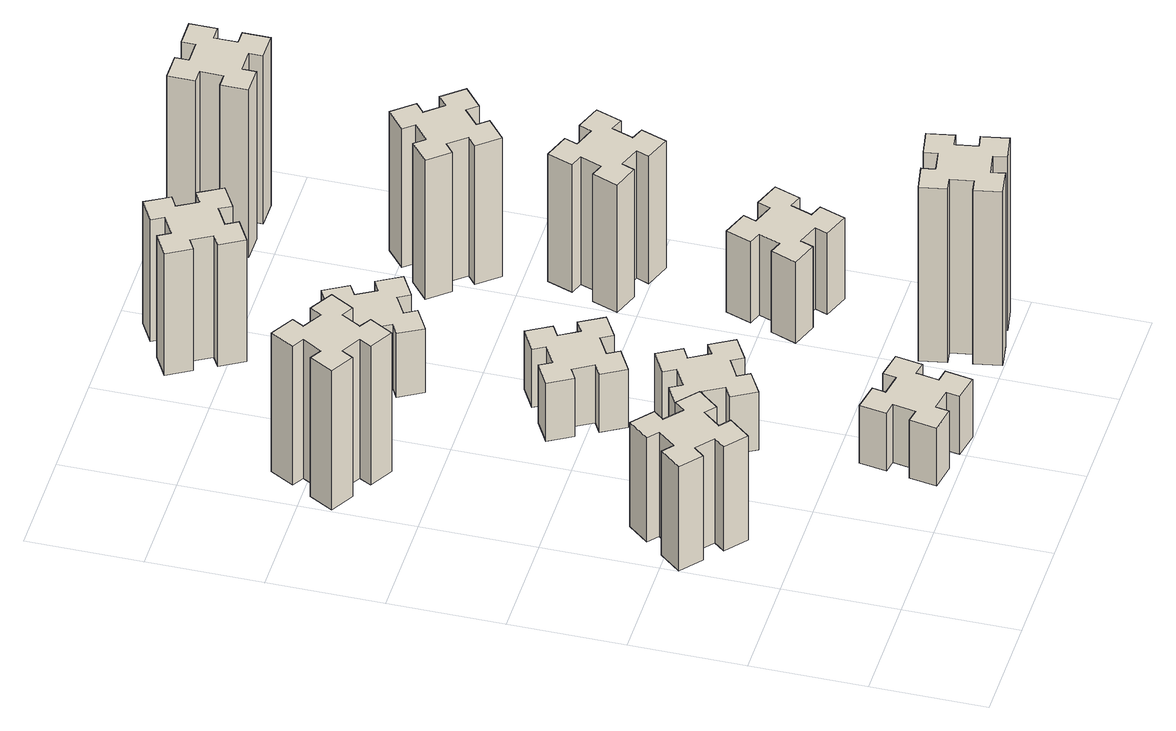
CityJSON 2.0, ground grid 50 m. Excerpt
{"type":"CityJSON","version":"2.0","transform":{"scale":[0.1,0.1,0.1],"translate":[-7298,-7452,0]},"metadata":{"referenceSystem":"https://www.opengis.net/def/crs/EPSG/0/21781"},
"CityObjects":{
"building1":{"type":"Building","attributes":{"class":"1000","function":"1000","usage":"1000","yearOfConstruction":2016,"roofType":"1000","measuredHeight":54,"storeysAboveGround":30,"storeysBelowGround":0},"geometry":[{"type":"Solid","lod":"1","boundaries":[[[[0,1,2,3,4,5,6,7,8,9,10,11,12,13,14,15,16,17,18,19]],[[17,16,20,21]],[[16,15,22,20]],[[15,14,23,22]],[[14,13,24,23]],[[13,12,25,24]],[[12,11,26,25]],[[11,10,27,26]],[[10,9,28,27]],[[9,8,29,28]],[[8,7,30,29]],[[7,6,31,30]],[[6,5,32,31]],[[5,4,33,32]],[[4,3,34,33]],[[3,2,35,34]],[[2,1,36,35]],[[1,0,37,36]],[[0,19,38,37]],[[19,18,39,38]],[[18,17,21,39]],[[24,25,26,27,28,29,30,31,32,33,34,35,36,37,38,39,21,20,22,23]]]]}]},
"building2":{"type":"Building","attributes":{"class":"1000","function":"1000","usage":"1000","yearOfConstruction":2016,"roofType":"1000","measuredHeight":72,"storeysAboveGround":30,"storeysBelowGround":0},"geometry":[{"type":"Solid","lod":"1","boundaries":[[[[40,41,42,43,44,45,46,47,48,49,50,51,52,53,54,55,56,57,58,59]],[[57,56,60,61]],[[56,55,62,60]],[[55,54,63,62]],[[54,53,64,63]],[[53,52,65,64]],[[52,51,66,65]],[[51,50,67,66]],[[50,49,68,67]],[[49,48,69,68]],[[48,47,70,69]],[[47,46,71,70]],[[46,45,72,71]],[[45,44,73,72]],[[44,43,74,73]],[[43,42,75,74]],[[42,41,76,75]],[[41,40,77,76]],[[40,59,78,77]],[[59,58,79,78]],[[58,57,61,79]],[[64,65,66,67,68,69,70,71,72,73,74,75,76,77,78,79,61,60,62,63]]]]}]},
"building3":{"type":"Building","attributes":{"class":"1000","function":"1000","usage":"1000","yearOfConstruction":2016,"roofType":"1000","measuredHeight":30,"storeysAboveGround":30,"storeysBelowGround":0},"geometry":[{"type":"Solid","lod":"1","boundaries":[[[[80,81,82,83,84,85,86,87,88,89,90,91,92,93,94,95,96,97,98,99]],[[97,96,100,101]],[[96,95,102,100]],[[95,94,103,102]],[[94,93,104,103]],[[93,92,105,104]],[[92,91,106,105]],[[91,90,107,106]],[[90,89,108,107]],[[89,88,109,108]],[[88,87,110,109]],[[87,86,111,110]],[[86,85,112,111]],[[85,84,113,112]],[[84,83,114,113]],[[83,82,115,114]],[[82,81,116,115]],[[81,80,117,116]],[[80,99,118,117]],[[99,98,119,118]],[[98,97,101,119]],[[104,105,106,107,108,109,110,111,112,113,114,115,116,117,118,119,101,100,102,103]]]]}]},
"building4":{"type":"Building","attributes":{"class":"1000","function":"1000","usage":"1000","yearOfConstruction":2016,"roofType":"1000","measuredHeight":30,"storeysAboveGround":30,"storeysBelowGround":0},"geometry":[{"type":"Solid","lod":"1","boundaries":[[[[120,121,122,123,124,125,126,127,128,129,130,131,132,133,134,135,136,137,138,139]],[[137,136,140,141]],[[136,135,142,140]],[[135,134,143,142]],[[134,133,144,143]],[[133,132,145,144]],[[132,131,146,145]],[[131,130,147,146]],[[130,129,148,147]],[[129,128,149,148]],[[128,127,150,149]],[[127,126,151,150]],[[126,125,152,151]],[[125,124,153,152]],[[124,123,154,153]],[[123,122,155,154]],[[122,121,156,155]],[[121,120,157,156]],[[120,139,158,157]],[[139,138,159,158]],[[138,137,141,159]],[[144,145,146,147,148,149,150,151,152,153,154,155,156,157,158,159,141,140,142,143]]]]}]},
"building5":{"type":"Building","attributes":{"class":"1000","function":"1000","usage":"1000","yearOfConstruction":2016,"roofType":"1000","measuredHeight":30,"storeysAboveGround":30,"storeysBelowGround":0},"geometry":[{"type":"Solid","lod":"1","boundaries":[[[[160,161,162,163,164,165,166,167,168,169,170,171,172,173,174,175,176,177,178,179]],[[177,176,180,181]],[[176,175,182,180]],[[175,174,183,182]],[[174,173,184,183]],[[173,172,185,184]],[[172,171,186,185]],[[171,170,187,186]],[[170,169,188,187]],[[169,168,189,188]],[[168,167,190,189]],[[167,166,191,190]],[[166,165,192,191]],[[165,164,193,192]],[[164,163,194,193]],[[163,162,195,194]],[[162,161,196,195]],[[161,160,197,196]],[[160,179,198,197]],[[179,178,199,198]],[[178,177,181,199]],[[184,185,186,187,188,189,190,191,192,193,194,195,196,197,198,199,181,180,182,183]]]]}]},
"building6":{"type":"Building","attributes":{"class":"1000","function":"1000","usage":"1000","yearOfConstruction":2016,"roofType":"1000","measuredHeight":33,"storeysAboveGround":30,"storeysBelowGround":0},"geometry":[{"type":"Solid","lod":"1","boundaries":[[[[200,201,202,203,204,205,206,207,208,209,210,211,212,213,214,215,216,217,218,219]],[[217,216,220,221]],[[216,215,222,220]],[[215,214,223,222]],[[214,213,224,223]],[[213,212,225,224]],[[212,211,226,225]],[[211,210,227,226]],[[210,209,228,227]],[[209,208,229,228]],[[208,207,230,229]],[[207,206,231,230]],[[206,205,232,231]],[[205,204,233,232]],[[204,203,234,233]],[[203,202,235,234]],[[202,201,236,235]],[[201,200,237,236]],[[200,219,238,237]],[[219,218,239,238]],[[218,217,221,239]],[[224,225,226,227,228,229,230,231,232,233,234,235,236,237,238,239,221,220,222,223]]]]}]},
"building7":{"type":"Building","attributes":{"class":"1000","function":"1000","usage":"1000","yearOfConstruction":2016,"roofType":"1000","measuredHeight":90,"storeysAboveGround":30,"storeysBelowGround":0},"geometry":[{"type":"Solid","lod":"1","boundaries":[[[[240,241,242,243,244,245,246,247,248,249,250,251,252,253,254,255,256,257,258,259]],[[257,256,260,261]],[[256,255,262,260]],[[255,254,263,262]],[[254,253,264,263]],[[253,252,265,264]],[[252,251,266,265]],[[251,250,267,266]],[[250,249,268,267]],[[249,248,269,268]],[[248,247,270,269]],[[247,246,271,270]],[[246,245,272,271]],[[245,244,273,272]],[[244,243,274,273]],[[243,242,275,274]],[[242,241,276,275]],[[241,240,277,276]],[[240,259,278,277]],[[259,258,279,278]],[[258,257,261,279]],[[264,265,266,267,268,269,270,271,272,273,274,275,276,277,278,279,261,260,262,263]]]]}]},
"building8":{"type":"Building","attributes":{"class":"1000","function":"1000","usage":"1000","yearOfConstruction":2016,"roofType":"1000","measuredHeight":63,"storeysAboveGround":30,"storeysBelowGround":0},"geometry":[{"type":"Solid","lod":"1","boundaries":[[[[280,281,282,283,284,285,286,287,288,289,290,291,292,293,294,295,296,297,298,299]],[[297,296,300,301]],[[296,295,302,300]],[[295,294,303,302]],[[294,293,304,303]],[[293,292,305,304]],[[292,291,306,305]],[[291,290,307,306]],[[290,289,308,307]],[[289,288,309,308]],[[288,287,310,309]],[[287,286,311,310]],[[286,285,312,311]],[[285,284,313,312]],[[284,283,314,313]],[[283,282,315,314]],[[282,281,316,315]],[[281,280,317,316]],[[280,299,318,317]],[[299,298,319,318]],[[298,297,301,319]],[[304,305,306,307,308,309,310,311,312,313,314,315,316,317,318,319,301,300,302,303]]]]}]},
"building9":{"type":"Building","attributes":{"class":"1000","function":"1000","usage":"1000","yearOfConstruction":2016,"roofType":"1000","measuredHeight":42,"storeysAboveGround":30,"storeysBelowGround":0},"geometry":[{"type":"Solid","lod":"1","boundaries":[[[[320,321,322,323,324,325,326,327,328,329,330,331,332,333,334,335,336,337,338,339]],[[337,336,340,341]],[[336,335,342,340]],[[335,334,343,342]],[[334,333,344,343]],[[333,332,345,344]],[[332,331,346,345]],[[331,330,347,346]],[[330,329,348,347]],[[329,328,349,348]],[[328,327,350,349]],[[327,326,351,350]],[[326,325,352,351]],[[325,324,353,352]],[[324,323,354,353]],[[323,322,355,354]],[[322,321,356,355]],[[321,320,357,356]],[[320,339,358,357]],[[339,338,359,358]],[[338,337,341,359]],[[344,345,346,347,348,349,350,351,352,353,354,355,356,357,358,359,341,340,342,343]]]]}]},
"building10":{"type":"Building","attributes":{"class":"1000","function":"1000","usage":"1000","yearOfConstruction":2016,"roofType":"1000","measuredHeight":66,"storeysAboveGround":30,"storeysBelowGround":0},"geometry":[{"type":"Solid","lod":"1","boundaries":[[[[360,361,362,363,364,365,366,367,368,369,370,371,372,373,374,375,376,377,378,379]],[[377,376,380,381]],[[376,375,382,380]],[[375,374,383,382]],[[374,373,384,383]],[[373,372,385,384]],[[372,371,386,385]],[[371,370,387,386]],[[370,369,388,387]],[[369,368,389,388]],[[368,367,390,389]],[[367,366,391,390]],[[366,365,392,391]],[[365,364,393,392]],[[364,363,394,393]],[[363,362,395,394]],[[362,361,396,395]],[[361,360,397,396]],[[360,379,398,397]],[[379,378,399,398]],[[378,377,381,399]],[[384,385,386,387,388,389,390,391,392,393,394,395,396,397,398,399,381,380,382,383]]]]}]},
"building11":{"type":"Building","attributes":{"class":"1000","function":"1000","usage":"1000","yearOfConstruction":2016,"roofType":"1000","measuredHeight":72,"storeysAboveGround":30,"storeysBelowGround":0},"geometry":[{"type":"Solid","lod":"1","boundaries":[[[[400,401,402,403,404,405,406,407,408,409,410,411,412,413,414,415,416,417,418,419]],[[417,416,420,421]],[[416,415,422,420]],[[415,414,423,422]],[[414,413,424,423]],[[413,412,425,424]],[[412,411,426,425]],[[411,410,427,426]],[[410,409,428,427]],[[409,408,429,428]],[[408,407,430,429]],[[407,406,431,430]],[[406,405,432,431]],[[405,404,433,432]],[[404,403,434,433]],[[403,402,435,434]],[[402,401,436,435]],[[401,400,437,436]],[[400,419,438,437]],[[419,418,439,438]],[[418,417,421,439]],[[424,425,426,427,428,429,430,431,432,433,434,435,436,437,438,439,421,420,422,423]]]]}]},
"building12":{"type":"Building","attributes":{"class":"1000","function":"1000","usage":"1000","yearOfConstruction":2016,"roofType":"1000","measuredHeight":87,"storeysAboveGround":30,"storeysBelowGround":0},"geometry":[{"type":"Solid","lod":"1","boundaries":[[[[440,441,442,443,444,445,446,447,448,449,450,451,452,453,454,455,456,457,458,459]],[[457,456,460,461]],[[456,455,462,460]],[[455,454,463,462]],[[454,453,464,463]],[[453,452,465,464]],[[452,451,466,465]],[[451,450,467,466]],[[450,449,468,467]],[[449,448,469,468]],[[448,447,470,469]],[[447,446,471,470]],[[446,445,472,471]],[[445,444,473,472]],[[444,443,474,473]],[[443,442,475,474]],[[442,441,476,475]],[[441,440,477,476]],[[440,459,478,477]],[[459,458,479,478]],[[458,457,461,479]],[[464,465,466,467,468,469,470,471,472,473,474,475,476,477,478,479,461,460,462,463]]]]}]}
},
"vertices":[
[193,1054,0],[129,978,0],[83,1016,0],[6,924,0],[98,847,0],[136,893,0],[213,829,0],[174,783,0],[266,706,0],[343,798,0],[297,836,0],[362,913,0],[408,874,0],[485,966,0],[393,1043,0],[354,997,0],[278,1062,0],[316,1108,0],[224,1185,0],[147,1093,0],[278,1062,540],[316,1108,540],[354,997,540],[393,1043,540],[485,966,540],[408,874,540],[362,913,540],[297,836,540],[343,798,540],[266,706,540],[174,783,540],[213,829,540],[136,893,540],[98,847,540],[6,924,540],[83,1016,540],[129,978,540],[193,1054,540],[147,1093,540],[224,1185,540],
[316,2327,0],[366,2414,0],[418,2384,0],[478,2488,0],[374,2548,0],[344,2496,0],[257,2546,0],[287,2598,0],[183,2658,0],[123,2554,0],[175,2524,0],[125,2437,0],[73,2467,0],[13,2363,0],[117,2303,0],[147,2355,0],[234,2305,0],[204,2253,0],[308,2193,0],[368,2297,0],[234,2305,720],[204,2253,720],[147,2355,720],[117,2303,720],[13,2363,720],[73,2467,720],[125,2437,720],[175,2524,720],[123,2554,720],[183,2658,720],[287,2598,720],[257,2546,720],[344,2496,720],[374,2548,720],[478,2488,720],[418,2384,720],[366,2414,720],[316,2327,720],[368,2297,720],[308,2193,720],
[886,274,0],[868,175,0],[809,186,0],[788,67,0],[907,47,0],[917,106,0],[1015,88,0],[1005,29,0],[1123,8,0],[1144,127,0],[1085,137,0],[1102,235,0],[1161,225,0],[1182,343,0],[1064,364,0],[1054,305,0],[955,322,0],[966,381,0],[847,402,0],[827,284,0],[955,322,300],[966,381,300],[1054,305,300],[1064,364,300],[1182,343,300],[1161,225,300],[1102,235,300],[1085,137,300],[1144,127,300],[1123,8,300],[1005,29,300],[1015,88,300],[917,106,300],[907,47,300],[788,67,300],[809,186,300],[868,175,300],[886,274,300],[827,284,300],[847,402,300],
[897,925,0],[984,975,0],[1014,923,0],[1118,983,0],[1058,1087,0],[1006,1057,0],[956,1144,0],[1008,1174,0],[948,1278,0],[844,1218,0],[874,1166,0],[787,1116,0],[757,1168,0],[653,1108,0],[713,1004,0],[765,1034,0],[815,947,0],[763,917,0],[823,813,0],[927,873,0],[815,947,300],[763,917,300],[765,1034,300],[713,1004,300],[653,1108,300],[757,1168,300],[787,1116,300],[874,1166,300],[844,1218,300],[948,1278,300],[1008,1174,300],[956,1144,300],[1006,1057,300],[1058,1087,300],[1118,983,300],[1014,923,300],[984,975,300],[897,925,300],[927,873,300],[823,813,300],
[765,1574,0],[815,1487,0],[763,1457,0],[823,1353,0],[927,1413,0],[897,1465,0],[984,1515,0],[1014,1463,0],[1118,1523,0],[1058,1627,0],[1006,1597,0],[956,1684,0],[1008,1714,0],[948,1818,0],[844,1758,0],[874,1706,0],[787,1656,0],[757,1708,0],[653,1648,0],[713,1544,0],[787,1656,300],[757,1708,300],[874,1706,300],[844,1758,300],[948,1818,300],[1008,1714,300],[956,1684,300],[1006,1597,300],[1058,1627,300],[1118,1523,300],[1014,1463,300],[984,1515,300],[897,1465,300],[927,1413,300],[823,1353,300],[763,1457,300],[815,1487,300],[765,1574,300],[713,1544,300],[653,1648,300],
[765,2414,0],[815,2327,0],[763,2297,0],[823,2193,0],[927,2253,0],[897,2305,0],[984,2355,0],[1014,2303,0],[1118,2363,0],[1058,2467,0],[1006,2437,0],[956,2524,0],[1008,2554,0],[948,2658,0],[844,2598,0],[874,2546,0],[787,2496,0],[757,2548,0],[653,2488,0],[713,2384,0],[787,2496,330],[757,2548,330],[874,2546,330],[844,2598,330],[948,2658,330],[1008,2554,330],[956,2524,330],[1006,2437,330],[1058,2467,330],[1118,2363,330],[1014,2303,330],[984,2355,330],[897,2305,330],[927,2253,330],[823,2193,330],[763,2297,330],[815,2327,330],[765,2414,330],[713,2384,330],[653,2488,330],
[1755,322,0],[1657,305,0],[1647,364,0],[1528,343,0],[1549,225,0],[1608,235,0],[1626,137,0],[1567,127,0],[1587,8,0],[1706,29,0],[1695,88,0],[1794,106,0],[1804,47,0],[1922,67,0],[1901,186,0],[1842,175,0],[1825,274,0],[1884,284,0],[1863,402,0],[1745,381,0],[1825,274,900],[1884,284,900],[1842,175,900],[1901,186,900],[1922,67,900],[1804,47,900],[1794,106,900],[1695,88,900],[1706,29,900],[1587,8,900],[1567,127,900],[1626,137,900],[1608,235,900],[1549,225,900],[1528,343,900],[1647,364,900],[1657,305,900],[1755,322,900],[1745,381,900],[1863,402,900],
[1006,3177,0],[956,3264,0],[1008,3294,0],[948,3398,0],[844,3338,0],[874,3286,0],[787,3236,0],[757,3288,0],[653,3228,0],[713,3124,0],[765,3154,0],[815,3067,0],[763,3037,0],[823,2933,0],[927,2993,0],[897,3045,0],[984,3095,0],[1014,3043,0],[1118,3103,0],[1058,3207,0],[984,3095,630],[1014,3043,630],[897,3045,630],[927,2993,630],[823,2933,630],[763,3037,630],[815,3067,630],[765,3154,630],[713,3124,630],[653,3228,630],[757,3288,630],[787,3236,630],[874,3286,630],[844,3338,630],[948,3398,630],[1008,3294,630],[956,3264,630],[1006,3177,630],[1058,3207,630],[1118,3103,630],
[1641,859,0],[1735,825,0],[1714,769,0],[1827,727,0],[1868,840,0],[1812,861,0],[1846,955,0],[1902,934,0],[1943,1047,0],[1830,1088,0],[1810,1032,0],[1716,1066,0],[1737,1122,0],[1624,1163,0],[1583,1050,0],[1639,1030,0],[1605,936,0],[1549,957,0],[1507,844,0],[1620,803,0],[1605,936,420],[1549,957,420],[1639,1030,420],[1583,1050,420],[1624,1163,420],[1737,1122,420],[1716,1066,420],[1810,1032,420],[1830,1088,420],[1943,1047,420],[1902,934,420],[1846,955,420],[1812,861,420],[1868,840,420],[1827,727,420],[1714,769,420],[1735,825,420],[1641,859,420],[1620,803,420],[1507,844,420],
[1810,1772,0],[1716,1806,0],[1737,1862,0],[1624,1903,0],[1583,1790,0],[1639,1770,0],[1605,1676,0],[1549,1697,0],[1507,1584,0],[1620,1543,0],[1641,1599,0],[1735,1565,0],[1714,1509,0],[1827,1467,0],[1868,1580,0],[1812,1601,0],[1846,1695,0],[1902,1674,0],[1943,1787,0],[1830,1828,0],[1846,1695,660],[1902,1674,660],[1812,1601,660],[1868,1580,660],[1827,1467,660],[1714,1509,660],[1735,1565,660],[1641,1599,660],[1620,1543,660],[1507,1584,660],[1549,1697,660],[1605,1676,660],[1639,1770,660],[1583,1790,660],[1624,1903,660],[1737,1862,660],[1716,1806,660],[1810,1772,660],[1830,1828,660],[1943,1787,660],
[1509,2293,0],[1573,2216,0],[1527,2178,0],[1604,2086,0],[1696,2163,0],[1658,2209,0],[1734,2273,0],[1773,2227,0],[1865,2304,0],[1788,2396,0],[1742,2358,0],[1677,2434,0],[1723,2473,0],[1646,2565,0],[1554,2488,0],[1593,2442,0],[1516,2377,0],[1478,2423,0],[1386,2346,0],[1463,2254,0],[1516,2377,720],[1478,2423,720],[1593,2442,720],[1554,2488,720],[1646,2565,720],[1723,2473,720],[1677,2434,720],[1742,2358,720],[1788,2396,720],[1865,2304,720],[1773,2227,720],[1734,2273,720],[1658,2209,720],[1696,2163,720],[1604,2086,720],[1527,2178,720],[1573,2216,720],[1509,2293,720],[1463,2254,720],[1386,2346,720],
[1575,3155,0],[1675,3155,0],[1675,3095,0],[1795,3095,0],[1795,3215,0],[1735,3215,0],[1735,3315,0],[1795,3315,0],[1795,3435,0],[1675,3435,0],[1675,3375,0],[1575,3375,0],[1575,3435,0],[1455,3435,0],[1455,3315,0],[1515,3315,0],[1515,3215,0],[1455,3215,0],[1455,3095,0],[1575,3095,0],[1515,3215,870],[1455,3215,870],[1515,3315,870],[1455,3315,870],[1455,3435,870],[1575,3435,870],[1575,3375,870],[1675,3375,870],[1675,3435,870],[1795,3435,870],[1795,3315,870],[1735,3315,870],[1735,3215,870],[1795,3215,870],[1795,3095,870],[1675,3095,870],[1675,3155,870],[1575,3155,870],[1575,3095,870],[1455,3095,870]
]}
